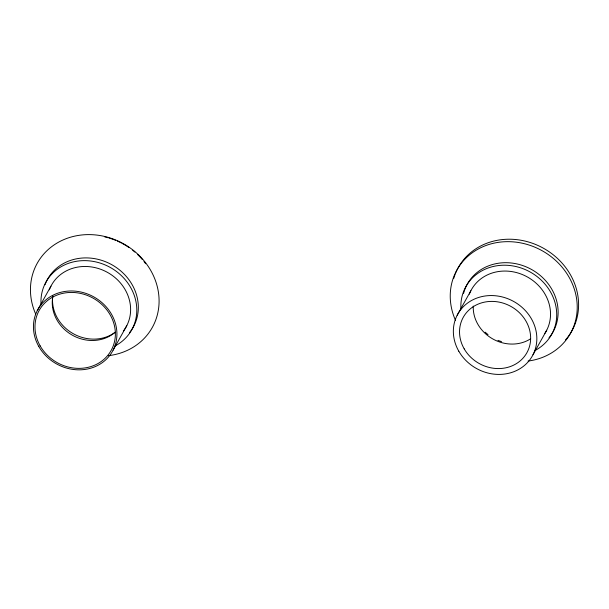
<?xml version="1.0" encoding="UTF-8"?>
<svg xmlns="http://www.w3.org/2000/svg" width="609" height="609" viewBox="0 0 609 609"><rect width="100%" height="100%" fill="white"/><g stroke="black" fill="none" stroke-linecap="round" stroke-linejoin="round"><path stroke-width="0.91" d="M37.256 310.666L50.95 286.169M113.107 350.145L126.801 325.648M457.169 315.241L470.864 290.744M533.02 354.727L546.715 330.223M497.949 340.355L501.534 341.657M485.114 332.164L488.03 334.623M455.502 320.349A65.034 58.304 29.2 0 1 491.988 243.623A65.034 58.304 29.2 0 1 574.599 289.975A65.034 58.304 29.2 0 1 528.072 361.068M455.387 273.639A65.034 58.304 29.2 0 1 545.618 249.5A65.034 58.304 29.2 0 1 565.426 340.012M453.781 278.29A65.034 58.304 29.2 0 1 455.09 274.4M469.333 294.185A42.759 38.337 29.2 0 1 526.237 276.349A42.759 38.337 29.2 0 1 544.819 333.473M460.937 308.969A49.093 44.015 29.2 0 1 497.873 265.631A49.093 44.015 29.2 0 1 552.942 296.804A49.093 44.015 29.2 0 1 534.656 350.7M463.578 293.386A49.093 44.015 29.2 0 1 530.233 268.775A49.093 44.015 29.2 0 1 548.991 337.843M530.272 339.023A36.426 32.658 29.2 0 1 492.354 338.703A36.426 32.658 29.2 0 1 473.246 306.076M45.005 284.723A49.093 44.015 29.2 0 1 112.246 264.961A49.093 44.015 29.2 0 1 129.42 332.773M41.062 304.926A49.093 44.015 29.2 0 1 77.526 261.116A49.093 44.015 29.2 0 1 132.899 291.947A49.093 44.015 29.2 0 1 114.903 346.041M49.329 289.846A42.759 38.337 29.2 0 1 107.511 272.406A42.759 38.337 29.2 0 1 123.353 331.06M35.687 314.092A65.879 59.058 29.2 0 1 73.217 236.475A65.879 59.058 29.2 0 1 156.642 284.258A65.879 59.058 29.2 0 1 108.295 355.686M104.778 236.916A63.351 56.789 29.2 0 1 108.425 237.845M109.331 238.111A63.351 56.789 29.2 0 1 115.565 240.304M117.301 241.042A63.351 56.789 29.2 0 1 121.579 243.082M122.417 243.531A63.351 56.789 29.2 0 1 128.88 247.467M132.693 250.269A63.351 56.789 29.2 0 1 134.878 252.073M137.672 254.6A63.351 56.789 29.2 0 1 142.194 259.35M143.975 261.505A63.351 56.789 29.2 0 1 145.665 263.727M115.139 332.217A37.514 33.632 29.2 0 1 71.847 334.897A37.514 33.632 29.2 0 1 52.945 296.043M115.086 332.339A38.611 34.614 29.2 0 1 72.677 333.367A38.611 34.614 29.2 0 1 52.77 296.088M458.813 351.233A42.759 38.337 29.2 0 0 531.124 357.978A42.759 38.337 29.2 0 0 495.338 295.746A42.759 38.337 29.2 0 0 458.813 351.233M464.187 348.828A36.426 32.658 29.2 0 0 525.788 354.567A36.426 32.658 29.2 0 0 495.3 301.562A36.426 32.658 29.2 0 0 464.187 348.828M38.77 346.422A42.759 38.337 29.2 0 0 111.074 353.608A42.759 38.337 29.2 0 0 75.699 291.193A42.759 38.337 29.2 0 0 38.77 346.422M40.118 345.828A41.176 36.913 29.2 0 0 109.742 352.748A41.176 36.913 29.2 0 0 75.676 292.647A41.176 36.913 29.2 0 0 40.118 345.828"/></g></svg>
